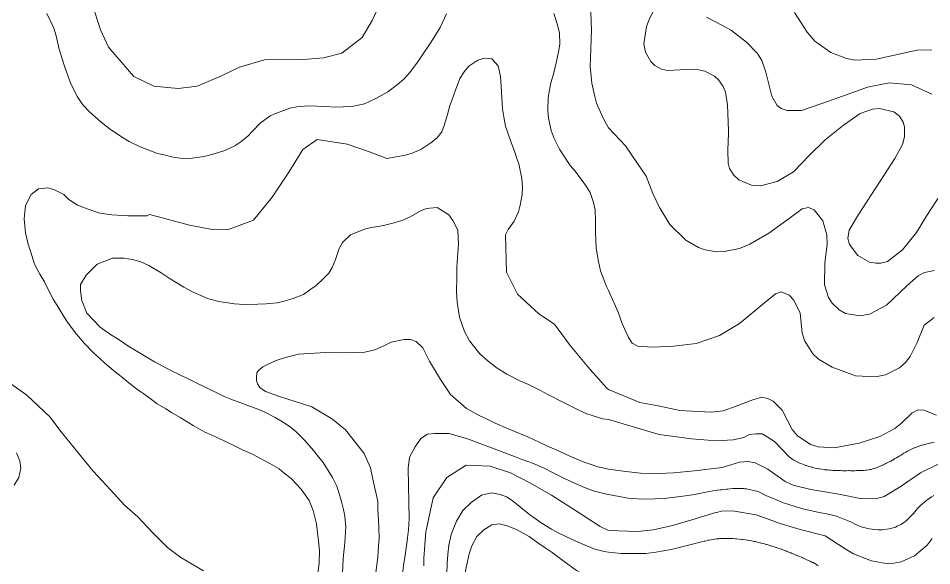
# Model space of a CAD drawing. Header units: metres. Extents: x 548946 to 557077, y 1838800 to 1845419.
# Drawn here: x 553641 to 554197, y 1841357 to 1841690 of the extents above; entities that cross this region are included whole.
import ezdxf

# ---------------------------------------------------------------- set-up
doc = ezdxf.new("R2010")
doc.units = ezdxf.units.M
doc.header["$LTSCALE"] = 28
doc.layers.add('1', color=7, linetype='Continuous', lineweight=13)
doc.layers.add('2', color=7, linetype='Continuous', lineweight=13)

msp = doc.modelspace()

# ---------------------------------------------------------------- linework, layer by layer
at = {"layer": '1'}
for points in [[(554032.23, 1841659.19), (554028.11, 1841661.54), (554025.76, 1841663.84), (554022.49, 1841669.53), (554021.52, 1841674.72), (554023.16, 1841685.24), (554025.1, 1841690.47), (554030.47, 1841700.07), (554037.72, 1841709.75), (554044.24, 1841720.26), (554048.05, 1841728.58), (554049.16, 1841733.2), (554048.87, 1841741.31), (554047.21, 1841744.54), (554043.62, 1841746.9), (554040.24, 1841748.02), (554025.85, 1841749.3), (554015.76, 1841749.95), (554000, 1841755.16)], [(553685.76, 1841699.11), (553690.87, 1841683.28), (553695.74, 1841672.72), (553711.14, 1841654.7), (553723.4, 1841649.01), (553738.02, 1841647.46), (553749.66, 1841648.93), (553764.48, 1841655.16), (553775.35, 1841660.42), (553790.71, 1841664.95), (553814.3, 1841665.1), (553826.52, 1841666.11), (553837.67, 1841668.93), (553850.16, 1841678.6), (553856.23, 1841688.97), (553862.04, 1841701.77)], [(553989.13, 1841694.51), (553989.47, 1841687.91), (553989.66, 1841683.77), (553989.49, 1841677.12), (553989.11, 1841672.27), (553988.93, 1841665.62), (553988.9, 1841661.19), (553989.46, 1841654.88), (553989.92, 1841650.77), (553991.37, 1841643.51), (553992.7, 1841638.46), (553996.69, 1841629.41), (553999.94, 1841623.52), (554000, 1841623.42)], [(554196.73, 1841671.01), (554187.74, 1841670.83), (554162.85, 1841665.3), (554149.87, 1841664.75), (554144.81, 1841665.69), (554135.2, 1841669.45), (554125.52, 1841676.36), (554120.94, 1841681.72), (554113.19, 1841693.71)], [(554196.68, 1841644.04), (554184.29, 1841649.63), (554170.66, 1841650.88), (554157.65, 1841648.39), (554145.88, 1841644.04), (554129.77, 1841638.45), (554117.38, 1841634.1), (554108.73, 1841634.04), (554104.99, 1841635.34), (554102.54, 1841637.22), (554099.28, 1841642.76), (554095.66, 1841657.42), (554093.22, 1841664.54), (554090.63, 1841668.75), (554083.93, 1841675.73), (554074.88, 1841682.71), (554069.68, 1841685.67), (554059.5, 1841690.86)], [(553903.51, 1841637.09), (553904.91, 1841640.89), (553906.89, 1841646.57), (553909.49, 1841653.62), (553912.18, 1841657.55), (553915.04, 1841661.12), (553920.49, 1841664.71), (553924.52, 1841665.94), (553928.97, 1841665.65), (553932.82, 1841661.39), (553934.33, 1841654.79), (553934.95, 1841645.63), (553935, 1841641.6), (553935.45, 1841635.15), (553936.39, 1841629.01), (553937.27, 1841624.55), (553940.52, 1841615.16), (553942.71, 1841609.41), (553944.05, 1841605.53), (553945.39, 1841601.65), (553947.29, 1841592.62), (553947.63, 1841587.2), (553947.45, 1841582.89), (553946.22, 1841576.38), (553945.22, 1841572.49), (553942.47, 1841566.73), (553938.96, 1841561.65), (553937.35, 1841558.42), (553937.93, 1841535.75), (553944.54, 1841522.21), (553957.5, 1841510.26), (553967.02, 1841503.91), (553976.73, 1841491.07), (553988.76, 1841476.37), (553999.01, 1841465), (554000, 1841464.27)], [(554202.32, 1841583.65), (554193.73, 1841570.09), (554187.46, 1841559.89), (554178.83, 1841549.29), (554169.75, 1841542.23), (554165.71, 1841541.15), (554162.61, 1841541.09), (554158.77, 1841541.82), (554151.75, 1841545.74), (554146.64, 1841552.41), (554145.66, 1841556.2), (554146.47, 1841561.17), (554152.09, 1841570.72), (554160.06, 1841582.87), (554167.94, 1841595.08), (554174.26, 1841604.87), (554178.87, 1841613.36), (554180.14, 1841618.05), (554180.05, 1841624.08), (554179.26, 1841626.96), (554177.06, 1841630.68), (554173.62, 1841633.32), (554164.78, 1841635.32), (554160.64, 1841634.93), (554153, 1841632.19), (554142.99, 1841625.24), (554131.86, 1841616.26), (554122.14, 1841606.66), (554112.46, 1841596.65), (554102.66, 1841590.92), (554092.36, 1841588.27), (554087.07, 1841588.57), (554079.25, 1841591.9), (554076.19, 1841594.63), (554073.63, 1841598.84), (554072.72, 1841602.12), (554072.6, 1841609.95), (554073.04, 1841620), (554072.96, 1841621.96), (554072.44, 1841637.62), (554071.21, 1841645.21), (554069.8, 1841648.74), (554066.91, 1841652.72), (554064.43, 1841654.95), (554058.63, 1841658.08), (554053.77, 1841659.11), (554043.61, 1841658.82), (554035.88, 1841658.46), (554032.23, 1841659.19)], [(553715.68, 1841462.58), (553712.73, 1841464.57), (553709.16, 1841467.43), (553702.32, 1841472.91), (553699.03, 1841475.54), (553693.01, 1841480.6), (553686.48, 1841486.78), (553681.21, 1841492.18), (553676.16, 1841497.86), (553671.25, 1841504.61), (553668.6, 1841508.61), (553665.44, 1841513.72), (553662.1, 1841519.21), (553659.28, 1841524.75), (553656.77, 1841529.8), (553653.92, 1841534.43), (553650.79, 1841540.46), (553648.23, 1841548.37), (553646.83, 1841552.77), (553645.3, 1841559.62), (553644.36, 1841568.1), (553645.28, 1841576.27), (553648.72, 1841582.89), (553653.15, 1841586.37), (553658.8, 1841586.99), (553662.82, 1841585.87), (553668.47, 1841582.98), (553671.67, 1841579.96), (553676.86, 1841576.5), (553683.26, 1841573.95), (553690.53, 1841571.63), (553697.67, 1841570.59), (553707.49, 1841569.98), (553715.17, 1841569.92), (553719.2, 1841569.97), (553720.68, 1841570.8), (553729.16, 1841568.59), (553744.98, 1841564.18), (553757.75, 1841561.9), (553768.19, 1841561.47), (553783.94, 1841567.28), (553795.23, 1841581.39), (553805.52, 1841596.64), (553813.88, 1841610.25), (553822.7, 1841616.52), (553840.99, 1841613.62), (553853.83, 1841609.05), (553865.06, 1841604.84), (553876.52, 1841606.94), (553880.55, 1841608.16), (553885.78, 1841610.3), (553891.95, 1841614.49), (553895.41, 1841617.34), (553898.64, 1841621.08), (553900.04, 1841624.87), (553901.9, 1841631.58), (553903.51, 1841637.09)], [(554198.27, 1841536.63), (554192.31, 1841535.48), (554188.48, 1841533.34), (554181.46, 1841527.38), (554169.15, 1841515.48), (554158.68, 1841510.06), (554152.83, 1841509.08), (554144.15, 1841510.55), (554140.29, 1841512.64), (554136.01, 1841516.84), (554133.85, 1841520.29), (554131.3, 1841528.03), (554131.53, 1841541.13), (554132.97, 1841552.72), (554132.88, 1841558.47), (554130.39, 1841567.01), (554125.04, 1841573.67), (554121.72, 1841575.08), (554117.78, 1841574.23), (554109.95, 1841568.25), (554097.42, 1841559.31), (554085.99, 1841552.63), (554079.77, 1841550.07), (554070.44, 1841548.19), (554065.7, 1841548.12), (554058.76, 1841549.23), (554054.63, 1841550.7), (554047, 1841555.11), (554037.25, 1841564.59), (554030.85, 1841575.35), (554026.99, 1841583.51), (554022.91, 1841594.04), (554017.54, 1841601.78), (554010.24, 1841612.52), (553999.94, 1841623.52)], [(553815.28, 1841433.2), (553809.47, 1841438.8), (553805.61, 1841441.89), (553801.68, 1841444.58), (553797.22, 1841447.21), (553790.89, 1841450.41), (553786.67, 1841452.16), (553780.56, 1841454.48), (553776.22, 1841456.08), (553770.11, 1841458.4), (553766.17, 1841459.92), (553762.46, 1841461.72), (553755.44, 1841465.24), (553748.31, 1841468.62), (553744.6, 1841470.42), (553738.69, 1841473.28), (553734.55, 1841475.42), (553728.07, 1841478.74), (553723.79, 1841481), (553717.54, 1841484.61), (553713.64, 1841487.04), (553707.5, 1841490.78), (553702.16, 1841494.36), (553696.29, 1841498.13), (553690.64, 1841502.19), (553682.56, 1841510.66), (553679.48, 1841518.39), (553678.71, 1841524.19), (553678.71, 1841528.05), (553682.18, 1841533.84), (553688.88, 1841540.62), (553698.1, 1841544.24), (553705.13, 1841544.23), (553710.29, 1841543.37), (553715.4, 1841541.85), (553720.31, 1841539.79), (553727.84, 1841535.16), (553733.18, 1841531.59), (553741.54, 1841526.52), (553747.22, 1841523.38), (553756.64, 1841519.34), (553762.92, 1841517.82), (553772.31, 1841516.39), (553778.33, 1841516.01), (553786.64, 1841516.14), (553791.7, 1841516.31), (553798.26, 1841516.9), (553802.58, 1841517.9), (553808.12, 1841519.55), (553814.34, 1841522.06), (553818.2, 1841524.82), (553822.06, 1841527.59), (553826.77, 1841532.01), (553829.83, 1841534.95), (553831.92, 1841538.43), (553833.84, 1841543.45), (553836.1, 1841550.07), (553838.04, 1841553.67), (553842.99, 1841558.38), (553851.44, 1841561.91), (553855.64, 1841562.76), (553859.72, 1841563.47), (553863.92, 1841564.32), (553869.63, 1841565.6), (553874.77, 1841567.34), (553879.74, 1841569.45), (553885, 1841572.5), (553888.94, 1841574.49), (553895.77, 1841575.11), (553902.9, 1841570.57), (553905.24, 1841567.05), (553908.23, 1841561.14), (553908.76, 1841552.74), (553908.3, 1841547.49), (553907.69, 1841538.84), (553907.72, 1841532.73), (553907.57, 1841523.48), (553907.84, 1841517.4), (553909.23, 1841508.32), (553912.42, 1841499.43), (553915.39, 1841493.78), (553921.58, 1841486.01), (553926.77, 1841481.38), (553932.3, 1841477.17), (553938.04, 1841473.51), (553946.43, 1841469.36), (553951.22, 1841467.16), (553958.5, 1841463.67), (553963.07, 1841461.18), (553972.57, 1841456.38), (553981.82, 1841451.54), (553986.72, 1841449.48), (553996.43, 1841446.39), (554000, 1841445.86)], [(554000, 1841415.69), (553999.94, 1841415.69), (553993.54, 1841417.07), (553989.35, 1841418.56), (553985.15, 1841420.05), (553980.67, 1841421.76), (553974.11, 1841424.68), (553969.46, 1841426.77), (553962.35, 1841429.89), (553957.81, 1841432.12), (553950.82, 1841435.38), (553943.46, 1841438.48), (553938.43, 1841440.39), (553931.04, 1841443.74), (553926.22, 1841446.2), (553921.71, 1841448.18), (553913.64, 1841452.57), (553903.75, 1841461.25), (553897.78, 1841470.33), (553890.99, 1841481.49), (553887.07, 1841489.54), (553882.96, 1841493.46), (553879.46, 1841494.7), (553875.54, 1841494.7), (553867.72, 1841493.05), (553863.19, 1841490.78), (553857.84, 1841488.3), (553851.66, 1841486.86), (553836.21, 1841486.49), (553827.73, 1841486.73), (553811.31, 1841485.62), (553804.1, 1841483.96), (553797.72, 1841481.9), (553792.98, 1841479.63), (553789.69, 1841477.98), (553787.01, 1841475.7), (553785.98, 1841474.26), (553785.77, 1841471.78), (553785.77, 1841469.71), (553786.39, 1841467.65), (553787.83, 1841465.38), (553791.33, 1841462.9), (553799.16, 1841460.21), (553819.4, 1841453.67), (553831.94, 1841446.08), (553839.87, 1841439.74), (553851.36, 1841425.16), (553855.17, 1841416.57), (553856.64, 1841409.7)], [(553631.45, 1841471.04), (553645.99, 1841460.67), (553659.96, 1841447.59), (553666.96, 1841438.5), (553677.4, 1841425.39), (553686.38, 1841414.4), (553696.98, 1841403.07), (553705.41, 1841393.79)], [(553823.06, 1841351.99), (553824.01, 1841358.73), (553824.1, 1841366.16), (553823.39, 1841373.75), (553822.32, 1841382.35), (553820.24, 1841390.57), (553817.88, 1841396.68), (553812.97, 1841403.43), (553806.92, 1841409.91), (553802.65, 1841413.34), (553799.51, 1841415.86), (553793.94, 1841419.15), (553787.72, 1841422.49), (553783.73, 1841424.53), (553777.7, 1841427.24), (553773.71, 1841429.27), (553766.03, 1841432.85), (553758.21, 1841436.54), (553754.39, 1841438.2), (553747.31, 1841442.23), (553739.24, 1841447.07), (553734.07, 1841450.27), (553730.59, 1841452.36), (553725.43, 1841455.56), (553721.89, 1841458.16), (553716.38, 1841462.11), (553715.69, 1841462.57)], [(554000, 1841464.27), (554019.07, 1841456.29), (554030.23, 1841454.36), (554043.33, 1841451.35), (554062.44, 1841450.49), (554069.74, 1841451.13), (554077.68, 1841454.14), (554087.77, 1841458.01), (554093.35, 1841459.51), (554096.9, 1841458.82), (554100.13, 1841457.09), (554105.65, 1841451.72), (554111.73, 1841439.85), (554114.75, 1841436.15), (554122.96, 1841430.78), (554127.61, 1841429.35), (554137.23, 1841428.7), (554152.5, 1841431.62), (554165.06, 1841435.63), (554174.11, 1841440.37), (554178.25, 1841443.74), (554184.76, 1841450.05), (554188.29, 1841451.74), (554191.89, 1841451.59), (554199.59, 1841448.56)], [(554166.63, 1841418.06), (554165.71, 1841417.66), (554164.79, 1841417.28), (554164.53, 1841417.18), (554164.27, 1841417.07), (554163.32, 1841416.67), (554162.33, 1841416.29), (554162.04, 1841416.2), (554161.76, 1841416.1), (554160.7, 1841415.81), (554159.62, 1841415.57), (554159.32, 1841415.5), (554159.03, 1841415.44), (554157.98, 1841415.25), (554156.91, 1841415.08), (554156.61, 1841415.04), (554156.3, 1841415.01), (554155.16, 1841414.89), (554154.03, 1841414.82), (554153.73, 1841414.81), (554153.43, 1841414.8), (554152.4, 1841414.79), (554151.38, 1841414.8), (554151.1, 1841414.79), (554150.82, 1841414.79), (554149.78, 1841414.76), (554148.75, 1841414.73), (554148.48, 1841414.73), (554148.21, 1841414.74), (554147.25, 1841414.78), (554146.32, 1841414.81), (554146.06, 1841414.81), (554145.8, 1841414.81), (554144.86, 1841414.77), (554143.89, 1841414.73), (554143.62, 1841414.73), (554143.34, 1841414.74), (554142.33, 1841414.78), (554141.29, 1841414.83), (554141, 1841414.84), (554140.71, 1841414.84), (554139.67, 1841414.83), (554138.57, 1841414.83), (554138.25, 1841414.84), (554137.92, 1841414.85), (554136.66, 1841414.94), (554135.36, 1841415.05), (554134.99, 1841415.08), (554134.63, 1841415.11), (554133.34, 1841415.2), (554131.99, 1841415.33), (554131.59, 1841415.38), (554131.19, 1841415.43), (554129.67, 1841415.66), (554128.11, 1841415.94), (554127.69, 1841416.02), (554127.27, 1841416.1), (554125.78, 1841416.4), (554124.29, 1841416.74), (554123.87, 1841416.85), (554123.45, 1841416.96), (554121.88, 1841417.39), (554120.34, 1841417.87), (554119.93, 1841418.01), (554119.52, 1841418.15), (554118.11, 1841418.68), (554116.76, 1841419.24), (554116.39, 1841419.4), (554116.03, 1841419.56), (554114.72, 1841420.18), (554113.46, 1841420.85), (554113.12, 1841421.05), (554112.78, 1841421.25), (554111.59, 1841422), (554110.45, 1841422.79), (554110.14, 1841423), (554109.83, 1841423.22), (554100.88, 1841432.44), (554096.57, 1841435.47), (554093.55, 1841437.2), (554089.67, 1841437.2), (554085.73, 1841436.74), (554082.3, 1841435.02), (554075.86, 1841433.52), (554065.76, 1841432.88), (554050.52, 1841434.16), (554030.76, 1841436.74), (554000, 1841445.86)], [(553822.75, 1841424.25), (553820.5, 1841427.15), (553815.28, 1841433.2)], [(554000, 1841400.23), (553998.75, 1841400.48), (553990.73, 1841402.45), (553985.31, 1841404.46), (553977.38, 1841408.01), (553972.01, 1841410.67), (553967.19, 1841413.13), (553960.45, 1841416.42), (553953.63, 1841419.31), (553946.72, 1841421.8), (553942.79, 1841423.31), (553914.82, 1841434.03), (553902.99, 1841437.41), (553894.12, 1841437.41), (553889.9, 1841436.99), (553885.68, 1841434.45), (553882.3, 1841429.37), (553878.92, 1841423.01), (553878.07, 1841416.23), (553878.71, 1841385.17), (553878.24, 1841378.75), (553877.72, 1841373.79)], [(554198.14, 1841431.88), (554196.32, 1841431.65), (554195.78, 1841431.55), (554195.23, 1841431.44), (554193.11, 1841430.95), (554191.03, 1841430.38), (554190.5, 1841430.23), (554190, 1841430.07), (554188.35, 1841429.53), (554186.82, 1841428.96), (554186.38, 1841428.78), (554185.93, 1841428.6), (554184.29, 1841427.87), (554182.73, 1841427.12), (554182.34, 1841426.92), (554181.97, 1841426.72), (554180.8, 1841426.04), (554179.72, 1841425.37), (554179.11, 1841424.99), (554177.97, 1841424.28), (554176.84, 1841423.59), (554176.54, 1841423.41), (554176.25, 1841423.24), (554175.24, 1841422.67), (554174.26, 1841422.11), (554173.98, 1841421.96), (554173.71, 1841421.8), (554172.71, 1841421.21), (554171.73, 1841420.65), (554171.47, 1841420.51), (554171.21, 1841420.37), (554170.31, 1841419.93), (554169.44, 1841419.5), (554169.19, 1841419.38), (554168.95, 1841419.25), (554168.04, 1841418.77), (554167.13, 1841418.3), (554166.88, 1841418.18), (554166.63, 1841418.06)], [(553639.77, 1841425.58), (553641.74, 1841420.72), (553642.36, 1841416.24), (553641.15, 1841410.65), (553638.29, 1841405.91)], [(553838.13, 1841352.09), (553838.54, 1841361.37), (553839.58, 1841370.85), (553840.19, 1841380.67), (553839.48, 1841387.1), (553838.77, 1841391.18), (553837.8, 1841395.24), (553836.55, 1841399.52), (553834.62, 1841405.29), (553831.94, 1841410.72), (553826.26, 1841419.72), (553822.75, 1841424.25)], [(553999.94, 1841415.69), (554010.46, 1841414.27), (554019.43, 1841413.3), (554030.53, 1841412.98), (554039.61, 1841413.52), (554052.2, 1841414.58), (554069.15, 1841416.7), (554079.76, 1841419.88), (554085.04, 1841420.41), (554089.17, 1841419.65), (554096.96, 1841415.74), (554107.38, 1841408.15), (554112.29, 1841405.93), (554123.04, 1841403.37), (554140.19, 1841400.49), (554154.03, 1841397.63), (554163.24, 1841397.87), (554167.63, 1841399.05), (554177.52, 1841404.88), (554189.79, 1841413.44), (554200.64, 1841418.66)], [(553856.64, 1841409.69), (553859.56, 1841396.07), (553859.61, 1841390.88), (553859.92, 1841384.54), (553860.12, 1841380.4), (553860.37, 1841373.4), (553860.08, 1841368.95), (553859.67, 1841362.01), (553859.01, 1841357.38), (553858.15, 1841351.05)], [(554000, 1841365.15), (553997.41, 1841365.47), (553991.64, 1841367.05), (553983.34, 1841370.43), (553977.46, 1841373.03), (553969.64, 1841376.72), (553965.21, 1841379.1), (553959.05, 1841383.1), (553955.4, 1841385.56), (553951.86, 1841388.16), (553946.58, 1841392.39), (553941.3, 1841396.62), (553937.94, 1841398.85), (553934.14, 1841400.25), (553928.69, 1841401.34), (553922.75, 1841399.78), (553916.46, 1841395.45), (553911.29, 1841390.45), (553907.57, 1841384.06), (553904.17, 1841376.01), (553902.82, 1841369.36), (553902.27, 1841363.71), (553901.81, 1841358.46), (553901.66, 1841351.55)], [(554063.45, 1841402.4), (554061.66, 1841402.11), (554060.47, 1841401.91), (554058.09, 1841401.48), (554054.36, 1841400.77), (554051.05, 1841400.13), (554049.39, 1841399.83), (554046.9, 1841399.4), (554033.84, 1841397.81), (554022.42, 1841397.38), (554012.91, 1841397.81), (554000, 1841400.23)], [(554197.98, 1841399.74), (554196.49, 1841398.82), (554193.65, 1841396.81), (554191.04, 1841394.65), (554189.8, 1841393.51), (554188.01, 1841391.69), (554185.49, 1841388.74), (554181.76, 1841384.92), (554180.99, 1841384.25), (554179.99, 1841383.47), (554177.86, 1841382.07), (554175.58, 1841380.9), (554174.53, 1841380.46), (554172.37, 1841379.72), (554170.71, 1841379.31), (554169.38, 1841379.06), (554166.69, 1841378.78), (554163.99, 1841378.75), (554162.19, 1841378.87), (554158.65, 1841379.37), (554155.35, 1841380.17), (554153.73, 1841380.68), (554151.34, 1841381.6), (554147.81, 1841383.35), (554139.66, 1841386.71), (554138.6, 1841387.01), (554134.54, 1841388.03), (554126.33, 1841389.77), (554118.25, 1841391.63), (554114.25, 1841392.71), (554109, 1841394.34), (554106.39, 1841395.25), (554102.54, 1841396.72), (554098.66, 1841398.36), (554096.11, 1841399.52), (554091.09, 1841402.04), (554083.9, 1841403.7), (554082.86, 1841403.79), (554082.33, 1841403.83), (554080.99, 1841403.9), (554080.09, 1841403.93), (554079.49, 1841403.93), (554078.28, 1841403.93), (554077.38, 1841403.91), (554076.78, 1841403.89), (554075.58, 1841403.83), (554073.78, 1841403.7), (554072.58, 1841403.59), (554071.78, 1841403.51), (554070.18, 1841403.34), (554068.83, 1841403.18), (554067.93, 1841403.06), (554066.13, 1841402.81), (554063.45, 1841402.4)], [(553705.41, 1841393.79), (553713.61, 1841386.59), (553722.58, 1841377.19), (553731.71, 1841367.98), (553739.8, 1841361.83), (553753.5, 1841353.72)], [(553913.04, 1841313.63), (553912.19, 1841319.67), (553911.74, 1841327.3), (553911.55, 1841334.95), (553911.53, 1841343.4), (553911.96, 1841348.91), (553913.28, 1841355.82), (553915.09, 1841364.21), (553916.78, 1841368.95), (553919.78, 1841374.74), (553924.16, 1841378.74), (553928.9, 1841381.73), (553933.64, 1841382.38), (553938.86, 1841381.01), (553944.31, 1841378.74), (553951.65, 1841374.74), (553957.01, 1841370.91), (553961.38, 1841367.88), (553965.74, 1841364.85), (553972.25, 1841360.1), (553980.46, 1841353.98), (553987.11, 1841350.29), (553991.51, 1841348.18), (554000, 1841345.33)], [(553877.72, 1841373.79), (553877.35, 1841370.33), (553875.94, 1841361.85), (553875.28, 1841357.23), (553874.82, 1841353.14)], [(554000, 1841365.15), (554007.67, 1841364.37), (554022.62, 1841364.37), (554028.71, 1841365.12), (554038, 1841366.82), (554048.68, 1841369.5), (554058.18, 1841371.78), (554058.48, 1841371.85), (554059.56, 1841372.12), (554060.66, 1841372.37), (554060.97, 1841372.43), (554061.28, 1841372.5), (554062.43, 1841372.71), (554063.61, 1841372.91), (554063.94, 1841372.96), (554064.28, 1841373.02), (554065.5, 1841373.19), (554066.75, 1841373.33), (554067.1, 1841373.36), (554067.45, 1841373.39), (554068.75, 1841373.47), (554070.07, 1841373.53), (554070.44, 1841373.54), (554070.81, 1841373.55), (554072.17, 1841373.57), (554073.54, 1841373.55), (554073.93, 1841373.54), (554074.31, 1841373.52), (554075.71, 1841373.41), (554077.14, 1841373.28), (554077.54, 1841373.25), (554077.94, 1841373.21), (554079.42, 1841373.09), (554080.9, 1841372.95), (554081.32, 1841372.9), (554081.73, 1841372.85), (554083.2, 1841372.62), (554084.68, 1841372.37), (554085.08, 1841372.3), (554085.49, 1841372.23), (554086.96, 1841372), (554088.42, 1841371.74), (554088.83, 1841371.66), (554089.23, 1841371.58), (554090.66, 1841371.24), (554092.07, 1841370.88), (554092.45, 1841370.78), (554092.83, 1841370.69), (554094.18, 1841370.35), (554095.5, 1841370.01), (554095.87, 1841369.91), (554096.23, 1841369.81), (554097.53, 1841369.41), (554098.8, 1841369), (554099.15, 1841368.9), (554099.5, 1841368.79), (554100.72, 1841368.41), (554101.93, 1841368.04), (554102.26, 1841367.93), (554102.59, 1841367.82), (554103.76, 1841367.42), (554104.92, 1841367.01), (554105.23, 1841366.9), (554105.55, 1841366.78), (554106.68, 1841366.36), (554107.8, 1841365.93), (554108.12, 1841365.8), (554108.44, 1841365.68), (554109.61, 1841365.24), (554110.81, 1841364.77), (554111.14, 1841364.63), (554111.48, 1841364.49), (554112.7, 1841363.95), (554113.95, 1841363.39), (554114.31, 1841363.24), (554114.67, 1841363.09), (554115.99, 1841362.55), (554117.33, 1841362.01), (554117.7, 1841361.85), (554118.06, 1841361.69), (554119.37, 1841361.08), (554120.66, 1841360.48), (554121.01, 1841360.32), (554121.36, 1841360.16), (554122.59, 1841359.62), (554123.78, 1841359.09), (554124.09, 1841358.94), (554124.4, 1841358.79), (554125.46, 1841358.21), (554126.45, 1841357.64), (554126.71, 1841357.49), (554126.96, 1841357.33), (554127.83, 1841356.81)]]:
    msp.add_lwpolyline(points, dxfattribs=at)
at = {"layer": '2'}
for points in [[(553901.39, 1841692.91), (553897.5, 1841684.55), (553893.98, 1841678.7), (553891.41, 1841674.9), (553886.06, 1841666.77), (553883.37, 1841662.84), (553878.94, 1841657.01), (553875.34, 1841653.11), (553871.54, 1841649.83), (553865.77, 1841645.55), (553858.43, 1841641.36), (553851.49, 1841638.25), (553843.86, 1841636.63), (553838.44, 1841636.3), (553834.04, 1841636.07), (553827.36, 1841636.51), (553822.39, 1841636.74), (553817.42, 1841636.97), (553810.34, 1841636.32), (553806, 1841635.59), (553797.89, 1841632.48), (553794.18, 1841630.77), (553788.03, 1841626.32), (553783.6, 1841621.67), (553780.8, 1841618.77), (553776.15, 1841615), (553772.52, 1841612.52), (553766.58, 1841609.79), (553762.06, 1841608.25), (553755.49, 1841606.48), (553751.04, 1841605.6), (553746.67, 1841605.12), (553740.45, 1841604.96), (553733.97, 1841605.93), (553729.68, 1841607.02), (553725.54, 1841608), (553714.96, 1841612.03), (553708.36, 1841615.21), (553703.63, 1841618.07), (553696.18, 1841623.1), (553691.33, 1841626.99), (553684.14, 1841633.22), (553680.15, 1841637.59), (553676.61, 1841642.54), (553672.57, 1841650.93), (553669.38, 1841659.82), (553667.44, 1841665.59), (553665.76, 1841671.38), (553663.83, 1841679.49), (553662.52, 1841684.29), (553658.16, 1841693.18)], [(554000, 1841524.42), (553998.73, 1841527.02), (553995.09, 1841536.5), (553993.81, 1841542.21), (553992.53, 1841550.26), (553992.28, 1841554.92), (553992.14, 1841559.72), (553992.15, 1841566.74), (553991.78, 1841573.59), (553990.9, 1841578.05), (553988.8, 1841584.19), (553986.43, 1841587.96), (553983.81, 1841591.7), (553979.7, 1841597.1), (553976.71, 1841600.67), (553972.69, 1841606.47), (553970.15, 1841610.62), (553966.84, 1841617.01), (553965.14, 1841621.9), (553963.4, 1841629.38), (553963.01, 1841634.15), (553963.33, 1841641.86), (553963.96, 1841646.74), (553965.11, 1841651.68), (553966.42, 1841656.24), (553968.14, 1841663.07), (553969.61, 1841669.86), (553970.27, 1841674.49), (553970.05, 1841681.22), (553968.85, 1841686.16), (553966.77, 1841693.22)], [(554000, 1841524.42), (554005.8, 1841511.31), (554008.27, 1841504.33), (554010.73, 1841498.96), (554012.22, 1841495.77), (554014.4, 1841492.32), (554017.8, 1841490.62), (554026.64, 1841490), (554039.75, 1841490.53), (554053.24, 1841492.15), (554067.56, 1841497.18), (554079.74, 1841504.3), (554094.97, 1841516.97), (554101.59, 1841522.55), (554105.01, 1841523.64), (554109.88, 1841521.71), (554112.77, 1841518.65), (554116.65, 1841510.66), (554117.9, 1841498.61), (554119.18, 1841494.11), (554124.3, 1841486), (554127.83, 1841482.77), (554135.98, 1841477.78), (554150.22, 1841472.58), (554162.4, 1841471.89), (554168.41, 1841473.1), (554177.11, 1841477.44), (554180.69, 1841480.66), (554183.48, 1841484.38), (554187.74, 1841492.78), (554192, 1841503.32), (554198.18, 1841508.02)], [(554000, 1841378.35), (553994.79, 1841380.83), (553979.98, 1841390.46), (553965.35, 1841399.93), (553952.01, 1841407.44), (553940.4, 1841413.55), (553927.99, 1841417.46), (553913.29, 1841418.12), (553901.61, 1841410.65), (553893.29, 1841398.27), (553888.72, 1841377.5), (553887.68, 1841361.52), (553887.64, 1841356.89)], [(554196.95, 1841373.45), (554193.93, 1841369.32), (554186.21, 1841362.92), (554177.96, 1841359.32), (554173.57, 1841358.47), (554168.99, 1841358.35), (554159.9, 1841359.92), (554148.98, 1841364.23), (554143.92, 1841367.24), (554131.74, 1841375.19), (554116.5, 1841378.87), (554104.4, 1841382.67), (554089.83, 1841387.87), (554075.46, 1841390.38), (554068.61, 1841390.09), (554065.89, 1841389.39), (554064.53, 1841389.04), (554063.18, 1841388.66), (554050.71, 1841384.78), (554038.96, 1841381.36), (554027.43, 1841378.79), (554017.61, 1841377.73), (554005.86, 1841378.15), (554000, 1841378.35)]]:
    msp.add_lwpolyline(points, dxfattribs=at)

doc.saveas('drawing.dxf')
